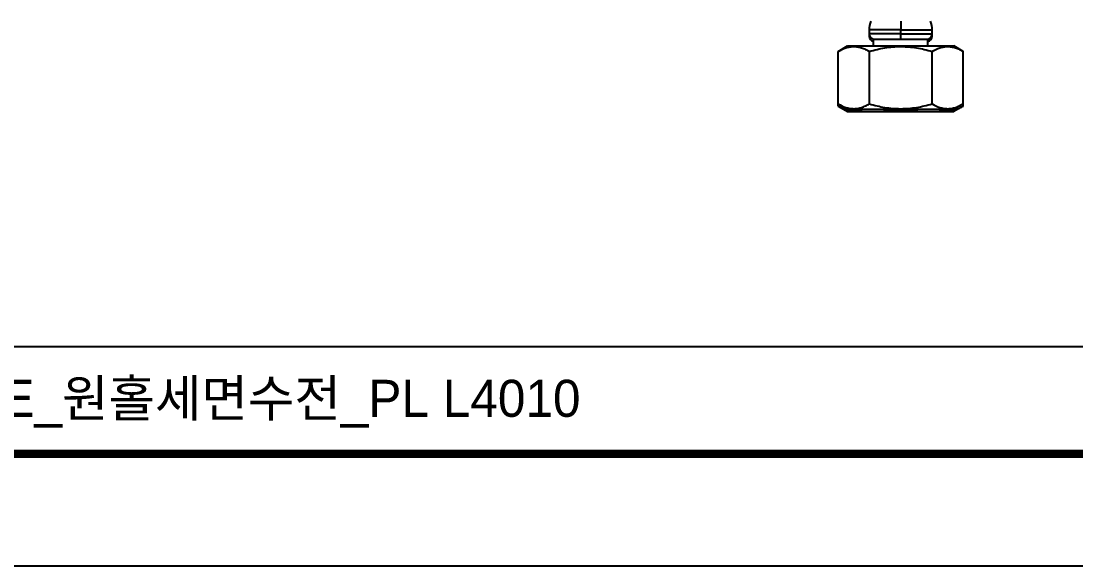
# Model space of a CAD drawing. Extents: x 0 to 790, y 0 to 579.
# Drawn here: x 323 to 556.5, y 0 to 120.5 of the extents above; entities that cross this region are included whole.
import ezdxf

# ---------------------------------------------------------------- set-up
doc = ezdxf.new("R2010")
doc.units = 0
doc.header["$LTSCALE"] = 10
doc.header["$MEASUREMENT"] = 0
doc.layers.get('0').update_dxf_attribs({"linetype": 'CONTINUOUS'})
doc.layers.add('1', color=7, linetype='CONTINUOUS')
doc.styles.add('Daelim Dimension', font='')
doc.styles.get('Daelim Dimension').set_extended_font_data('나눔고딕')

msp = doc.modelspace()

# ---------------------------------------------------------------- linework, layer by layer
at = {"color": 5, "lineweight": -3}
msp.add_line((12.7, 48.49), (648.72, 48.49), dxfattribs=at)
at = {"lineweight": -3, "ltscale": 0.5}
msp.add_lwpolyline([(0, 0), (789.88, 0), (789.88, 578.76), (0, 578.76)], close=True, dxfattribs=at)
at = {"color": 5, "linetype": 'ByBlock', "lineweight": -3, "const_width": 1.82}
msp.add_lwpolyline([(12.7, 24.78), (777.1, 24.78), (777.1, 565.32), (12.7, 565.32)], close=True, dxfattribs=at)
at = {"layer": '1', "color": 7, "linetype": 'Continuous', "lineweight": -3}
for p, q in [((517.68, 120.49), (517.68, 118.53)), ((510.68, 118.53), (510.68, 117.69)), ((517.68, 118.53), (510.68, 118.53)), ((510.68, 117.69), (510.68, 117.19)), ((517.68, 117.69), (510.68, 117.69)), ((510.79, 117.19), (510.68, 117.19)), ((517.68, 118.53), (524.68, 118.53)), ((517.68, 117.69), (517.68, 118.53)), ((517.68, 117.69), (524.68, 117.69)), ((517.68, 116.49), (517.68, 117.69)), ((524.57, 117.19), (524.68, 117.19)), ((524.68, 117.69), (524.68, 118.53)), ((524.68, 117.19), (524.68, 117.69)), ((503.82, 113.79), (505.9, 114.99)), ((505.9, 114.99), (529.46, 114.99)), ((511.68, 116.49), (523.68, 116.49)), ((511.68, 114.99), (511.68, 116.49)), ((523.68, 114.99), (523.68, 116.49)), ((531.53, 113.79), (529.46, 114.99)), ((503.82, 102.19), (503.82, 113.79)), ((510.75, 102.19), (510.75, 113.79)), ((524.61, 102.19), (524.61, 113.79)), ((531.53, 102.19), (531.53, 113.79)), ((503.82, 102.19), (505.9, 100.99)), ((503.82, 101.69), (503.82, 102.19)), ((503.82, 101.69), (505.9, 100.49)), ((505.9, 100.99), (529.46, 100.99)), ((505.9, 100.49), (529.46, 100.49)), ((531.53, 102.19), (529.46, 100.99)), ((531.53, 101.69), (529.46, 100.49)), ((531.53, 101.69), (531.53, 102.19))]:
    msp.add_line(p, q, dxfattribs=at)
for centre, radius, start, end in [((515.68, 118.53), 5, 156.9261, 180), ((519.68, 118.53), 5, 0, 23.0739), ((511.88, 117.69), 1.2, 180, 270), ((511.88, 117.19), 1.2, 180, 260.4052), ((523.48, 117.69), 1.2, 270, 0), ((523.48, 117.19), 1.2, 279.5948, 0)]:
    msp.add_arc(centre, radius, start, end, dxfattribs=at)
for points, knots in [([(503.82, 113.79), (504.39, 114.12), (504.96, 114.38), (505.82, 114.66), (506.11, 114.74), (506.69, 114.83), (506.99, 114.86), (507.35, 114.86), (507.43, 114.86), (507.54, 114.85), (507.58, 114.85), (507.65, 114.85), (507.83, 114.83), (508.02, 114.81), (508.46, 114.74), (508.75, 114.66), (509.32, 114.48), (509.61, 114.36), (510.18, 114.1), (510.47, 113.95), (510.75, 113.79)], [0, 0, 0, 0, 0.25, 0.25, 0.375, 0.375, 0.5, 0.5, 0.53125, 0.53125, 0.546875, 0.546875, 0.5625, 0.625, 0.625, 0.75, 0.75, 0.875, 0.875, 1, 1, 1, 1]), ([(510.75, 113.79), (511.88, 114.11), (513.02, 114.38), (514.75, 114.66), (515.33, 114.74), (516.49, 114.83), (517.08, 114.86), (517.81, 114.86), (517.96, 114.86), (518.18, 114.85), (518.26, 114.85), (518.4, 114.85), (518.77, 114.83), (519.14, 114.81), (520.02, 114.74), (520.6, 114.66), (521.76, 114.48), (522.33, 114.36), (523.47, 114.1), (524.04, 113.95), (524.61, 113.79)], [0, 0, 0, 0, 0.25, 0.25, 0.375, 0.375, 0.5, 0.5, 0.53125, 0.53125, 0.546875, 0.546875, 0.5625, 0.625, 0.625, 0.75, 0.75, 0.875, 0.875, 1, 1, 1, 1]), ([(524.61, 113.79), (525.17, 114.11), (525.74, 114.38), (526.61, 114.66), (526.9, 114.74), (527.48, 114.83), (527.77, 114.86), (528.14, 114.86), (528.21, 114.86), (528.32, 114.85), (528.36, 114.85), (528.43, 114.85), (528.62, 114.83), (528.8, 114.81), (529.24, 114.74), (529.53, 114.67), (530.11, 114.48), (530.4, 114.36), (530.97, 114.1), (531.25, 113.95), (531.53, 113.79)], [0, 0, 0, 0, 0.25, 0.25, 0.375, 0.375, 0.5, 0.5, 0.53125, 0.53125, 0.546875, 0.546875, 0.5625, 0.625, 0.625, 0.75, 0.75, 0.875, 0.875, 1, 1, 1, 1]), ([(503.82, 102.19), (504.39, 101.86), (504.96, 101.59), (505.82, 101.31), (506.11, 101.24), (506.69, 101.14), (506.99, 101.12), (507.35, 101.12), (507.43, 101.12), (507.54, 101.12), (507.58, 101.13), (507.65, 101.13), (507.83, 101.14), (508.02, 101.17), (508.46, 101.24), (508.75, 101.31), (509.32, 101.5), (509.61, 101.61), (510.18, 101.88), (510.47, 102.03), (510.75, 102.19)], [0, 0, 0, 0, 0.25, 0.25, 0.375, 0.375, 0.5, 0.5, 0.53125, 0.53125, 0.546875, 0.546875, 0.5625, 0.625, 0.625, 0.75, 0.75, 0.875, 0.875, 1, 1, 1, 1]), ([(503.82, 101.69), (504.39, 101.36), (504.96, 101.09), (505.82, 100.81), (506.11, 100.74), (506.69, 100.64), (506.99, 100.62), (507.35, 100.62), (507.43, 100.62), (507.54, 100.62), (507.58, 100.63), (507.65, 100.63), (507.83, 100.64), (508.02, 100.67), (508.46, 100.74), (508.75, 100.81), (509.11, 100.93), (509.18, 100.95), (509.24, 100.98)], [0, 0, 0, 0, 0.320423, 0.320423, 0.480634, 0.480634, 0.640846, 0.640846, 0.680899, 0.680899, 0.700925, 0.700925, 0.720952, 0.801057, 0.801057, 0.961269, 0.961269, 1, 1, 1, 1]), ([(510.75, 102.19), (511.88, 101.86), (513.02, 101.59), (514.75, 101.31), (515.33, 101.24), (516.49, 101.14), (517.08, 101.12), (517.81, 101.12), (517.96, 101.12), (518.18, 101.12), (518.26, 101.13), (518.4, 101.13), (518.77, 101.14), (519.14, 101.17), (520.02, 101.24), (520.6, 101.31), (521.76, 101.5), (522.33, 101.61), (523.47, 101.88), (524.04, 102.03), (524.61, 102.19)], [0, 0, 0, 0, 0.25, 0.25, 0.375, 0.375, 0.5, 0.5, 0.53125, 0.53125, 0.546875, 0.546875, 0.5625, 0.625, 0.625, 0.75, 0.75, 0.875, 0.875, 1, 1, 1, 1]), ([(513.87, 100.96), (513.97, 100.94), (514.07, 100.92), (514.75, 100.81), (515.33, 100.74), (516.49, 100.64), (517.08, 100.62), (517.81, 100.62), (517.96, 100.62), (518.18, 100.62), (518.26, 100.63), (518.4, 100.63), (518.77, 100.64), (519.14, 100.67), (520.02, 100.74), (520.6, 100.81), (521.32, 100.93), (521.46, 100.95), (521.6, 100.98)], [0, 0, 0, 0, 0.04, 0.04, 0.266308, 0.266308, 0.492617, 0.492617, 0.549194, 0.549194, 0.577482, 0.577482, 0.605771, 0.718925, 0.718925, 0.945233, 0.945233, 1, 1, 1, 1]), ([(524.61, 102.19), (525.17, 101.86), (525.74, 101.59), (526.61, 101.31), (526.9, 101.24), (527.48, 101.14), (527.77, 101.12), (528.14, 101.12), (528.21, 101.12), (528.32, 101.12), (528.36, 101.13), (528.43, 101.13), (528.62, 101.14), (528.8, 101.17), (529.24, 101.24), (529.53, 101.31), (530.11, 101.5), (530.4, 101.61), (530.97, 101.88), (531.25, 102.03), (531.53, 102.19)], [0, 0, 0, 0, 0.25, 0.25, 0.375, 0.375, 0.5, 0.5, 0.53125, 0.53125, 0.546875, 0.546875, 0.5625, 0.625, 0.625, 0.75, 0.75, 0.875, 0.875, 1, 1, 1, 1]), ([(526.17, 100.96), (526.22, 100.94), (526.27, 100.92), (526.61, 100.81), (526.9, 100.74), (527.48, 100.64), (527.77, 100.62), (528.14, 100.62), (528.21, 100.62), (528.32, 100.62), (528.36, 100.63), (528.43, 100.63), (528.62, 100.64), (528.8, 100.67), (529.24, 100.74), (529.53, 100.81), (530.11, 101), (530.4, 101.11), (530.97, 101.38), (531.25, 101.53), (531.53, 101.69)], [0, 0, 0, 0, 0.028537, 0.028537, 0.190447, 0.190447, 0.352358, 0.352358, 0.392835, 0.392835, 0.413074, 0.413074, 0.433313, 0.514268, 0.514268, 0.676179, 0.676179, 0.838089, 0.838089, 1, 1, 1, 1])]:
    msp.add_open_spline(points, degree=3, knots=knots, dxfattribs=at)

# ---------------------------------------------------------------- texts
at = {"color": 2, "lineweight": -3, "insert": (154.51, 41.16), "char_height": 8.198, "width": 362.8925, "attachment_point": 1, "style": 'Daelim Dimension'}
msp.add_mtext('{\\fPretendard Variable SemiBold|b0|i0|c129|p2;대림바스(주)} Single lever_SQUARE_원홀세면수전_PL L4010', dxfattribs=at)

doc.saveas('drawing.dxf')
